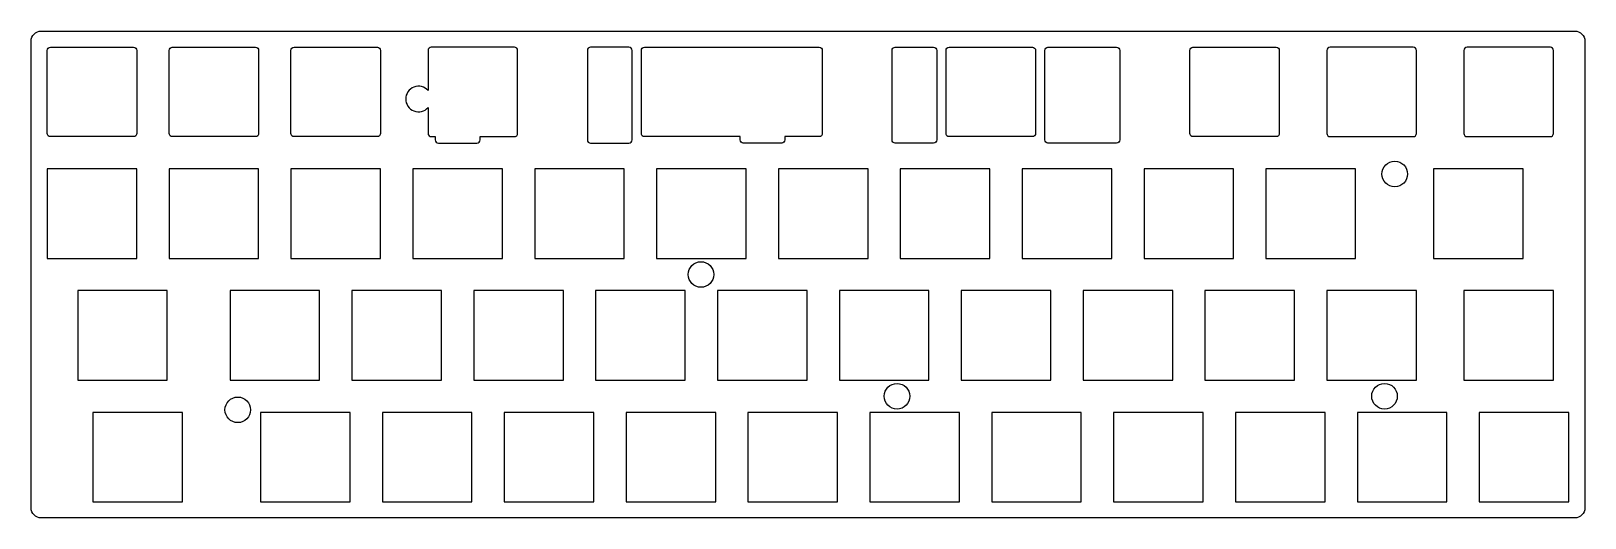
# Model space of a CAD drawing. Header units: millimetres. Extents: x -275 to -32, y 32 to 108.
import ezdxf

# ---------------------------------------------------------------- set-up
doc = ezdxf.new("R2010")
doc.units = ezdxf.units.MM
doc.layers.get('0').update_dxf_attribs({"linetype": 'CONTINUOUS'})

msp = doc.modelspace()

# ---------------------------------------------------------------- linework, layer by layer
for points in [[(-273.05, 107.95), (-33.3375, 107.95, -0.4142135624), (-31.75, 106.3625), (-31.75, 33.3375, -0.4142135624), (-33.3375, 31.75), (-273.05, 31.75, -0.4142135624), (-274.6375, 33.3375), (-274.6375, 106.3625, -0.4142135624)], [(-271.6125, 91.425, -0.4142135624), (-272.1125, 91.925), (-272.1125, 104.924999, -0.4142135624), (-271.6125, 105.424999), (-258.6125, 105.424999, -0.4142135624), (-258.1125, 104.924999), (-258.1125, 91.925, -0.4142135624), (-258.6125, 91.425)], [(-253.0625, 104.924999, -0.4142135624), (-252.5625, 105.424999), (-239.5625, 105.424999, -0.4142135624), (-239.0625, 104.924999), (-239.0625, 91.925, -0.4142135624), (-239.5625, 91.425), (-252.5625, 91.425, -0.4142135624), (-253.0625, 91.925)], [(-220.0125, 91.925, -0.4142135624), (-220.5125, 91.425), (-233.5125, 91.425, -0.4142135624), (-234.0125, 91.925), (-234.0125, 104.924999, -0.4142135624), (-233.5125, 105.424999), (-220.5125, 105.424999, -0.4142135624), (-220.0125, 104.924999)], [(-212.58125, 104.924999), (-212.58125, 98.638929, 2.6270200928), (-212.58125, 95.979071), (-212.58125, 91.925, 0.4142135624), (-212.08125, 91.425), (-211.45625, 91.425), (-211.45625, 90.925, 0.4142135624), (-210.95625, 90.425), (-204.95625, 90.425, 0.4142135624), (-204.45625, 90.925), (-204.45625, 91.425), (-199.08125, 91.425, 0.4142135624), (-198.58125, 91.925), (-198.58125, 104.924999, 0.4142135624), (-199.08125, 105.424999), (-204.95625, 105.424999), (-210.95625, 105.424999), (-212.08125, 105.424999, 0.4142135624)], [(-187.68175, 104.924999), (-187.68175, 90.925, 0.4142135624), (-187.18175, 90.425), (-181.18175, 90.425, 0.4142135624), (-180.68175, 90.925), (-180.68175, 104.924999, 0.4142135624), (-181.18175, 105.424999), (-187.18175, 105.424999, 0.4142135624)], [(-179.24375, 104.924999, -0.4142135624), (-178.74375, 105.424999), (-165.74375, 105.424999), (-164.45625, 105.424999), (-163.305749, 105.424999), (-157.30575, 105.424999), (-151.45625, 105.424999, -0.4142135624), (-150.95625, 104.924999), (-150.95625, 91.925, -0.4142135624), (-151.45625, 91.425), (-156.80575, 91.425), (-156.80575, 90.925, -0.4142135624), (-157.30575, 90.425), (-163.305749, 90.425, -0.4142135624), (-163.805749, 90.925), (-163.805749, 91.425), (-164.45625, 91.425), (-165.74375, 91.425), (-178.74375, 91.425, -0.4142135624), (-179.24375, 91.925)], [(-139.55675, 90.425, -0.4142135624), (-140.05675, 90.925), (-140.05675, 104.924999, -0.4142135624), (-139.55675, 105.424999), (-133.55675, 105.424999, -0.4142135624), (-133.05675, 104.924999), (-133.05675, 90.925, -0.4142135624), (-133.55675, 90.425)], [(-117.61875, 91.925, -0.4142135624), (-118.11875, 91.425), (-131.11875, 91.425, -0.4142135624), (-131.61875, 91.925), (-131.61875, 104.924999, -0.4142135624), (-131.11875, 105.424999), (-118.11875, 105.424999, -0.4142135624), (-117.61875, 104.924999)], [(-116.18075, 104.924999, -0.4142135624), (-115.68075, 105.424999), (-110.95625, 105.424999), (-109.68075, 105.424999), (-104.95625, 105.424999, -0.4142135624), (-104.45625, 104.924999), (-104.45625, 90.925, -0.4142135624), (-104.95625, 90.425), (-109.68075, 90.425), (-110.95625, 90.425), (-115.68075, 90.425, -0.4142135624), (-116.18075, 90.925)], [(-79.51875, 91.925, -0.4142135624), (-80.01875, 91.425), (-93.01875, 91.425, -0.4142135624), (-93.51875, 91.925), (-93.51875, 104.924999, -0.4142135624), (-93.01875, 105.424999), (-80.01875, 105.424999, -0.4142135624), (-79.51875, 104.924999)], [(-71.5875, 91.425), (-58.5875, 91.425, 0.4142135624), (-58.0875, 91.925), (-58.0875, 104.924999, 0.4142135624), (-58.5875, 105.424999), (-71.5875, 105.424999, 0.4142135624), (-72.0875, 104.924999), (-72.0875, 91.925, 0.4142135624)], [(-50.65625, 104.924999), (-50.65625, 91.925, 0.4142135624), (-50.15625, 91.425), (-37.15625, 91.425, 0.4142135624), (-36.65625, 91.925), (-36.65625, 104.924999, 0.4142135624), (-37.15625, 105.424999), (-50.15625, 105.424999, 0.4142135624)]]:
    msp.add_lwpolyline(points, format="xyb", close=True)
for points in [[(-258.1125, 72.375), (-258.1125, 86.375), (-272.1125, 86.375), (-272.1125, 72.375)], [(-239.0625, 86.375), (-253.0625, 86.375), (-253.0625, 72.375), (-239.0625, 72.375)], [(-234.0125, 86.375), (-234.0125, 72.375), (-220.0125, 72.375), (-220.0125, 86.375)], [(-214.9625, 72.375), (-200.9625, 72.375), (-200.9625, 86.375), (-214.9625, 86.375)], [(-181.9125, 72.375), (-181.9125, 86.375), (-195.9125, 86.375), (-195.9125, 72.375)], [(-162.8625, 72.375), (-162.8625, 86.375), (-176.8625, 86.375), (-176.8625, 72.375)], [(-143.8125, 72.375), (-143.8125, 86.375), (-157.8125, 86.375), (-157.8125, 72.375)], [(-124.7625, 72.375), (-124.7625, 86.375), (-138.7625, 86.375), (-138.7625, 72.375)], [(-105.7125, 72.375), (-105.7125, 86.375), (-119.7125, 86.375), (-119.7125, 72.375)], [(-86.6625, 72.375), (-86.6625, 86.375), (-100.6625, 86.375), (-100.6625, 72.375)], [(-81.6125, 72.375), (-67.6125, 72.375), (-67.6125, 86.375), (-81.6125, 86.375)], [(-55.41875, 86.375), (-55.41875, 72.375), (-41.41875, 72.375), (-41.41875, 86.375)], [(-267.35, 67.325), (-267.35, 53.325), (-253.35, 53.325), (-253.35, 67.325)], [(-229.5375, 53.325), (-229.5375, 67.325), (-243.5375, 67.325), (-243.5375, 53.325)], [(-210.4875, 53.325), (-210.4875, 67.325), (-224.4875, 67.325), (-224.4875, 53.325)], [(-191.4375, 67.325), (-205.4375, 67.325), (-205.4375, 53.325), (-191.4375, 53.325)], [(-172.3875, 67.325), (-186.3875, 67.325), (-186.3875, 53.325), (-172.3875, 53.325)], [(-167.3375, 53.325), (-153.3375, 53.325), (-153.3375, 67.325), (-167.3375, 67.325)], [(-148.2875, 67.325), (-148.2875, 53.325), (-134.2875, 53.325), (-134.2875, 67.325)], [(-115.2375, 67.325), (-129.2375, 67.325), (-129.2375, 53.325), (-115.2375, 53.325)], [(-96.1875, 53.325), (-96.1875, 67.325), (-110.1875, 67.325), (-110.1875, 53.325)], [(-77.1375, 67.325), (-91.1375, 67.325), (-91.1375, 53.325), (-77.1375, 53.325)], [(-58.0875, 53.325), (-58.0875, 67.325), (-72.0875, 67.325), (-72.0875, 53.325)], [(-36.65625, 67.325), (-50.65625, 67.325), (-50.65625, 53.325), (-36.65625, 53.325)], [(-264.96875, 34.275), (-250.96875, 34.275), (-250.96875, 48.275), (-264.96875, 48.275)], [(-224.775, 34.275), (-224.775, 48.275), (-238.775, 48.275), (-238.775, 34.275)], [(-205.725, 34.275), (-205.725, 48.275), (-219.725, 48.275), (-219.725, 34.275)], [(-186.675, 34.275), (-186.675, 48.275), (-200.675, 48.275), (-200.675, 34.275)], [(-167.625, 48.275), (-181.625, 48.275), (-181.625, 34.275), (-167.625, 34.275)], [(-162.575, 48.275), (-162.575, 34.275), (-148.575, 34.275), (-148.575, 48.275)], [(-143.525, 34.275), (-129.525, 34.275), (-129.525, 48.275), (-143.525, 48.275)], [(-110.475, 34.275), (-110.475, 48.275), (-124.475, 48.275), (-124.475, 34.275)], [(-105.425, 48.275), (-105.425, 34.275), (-91.425, 34.275), (-91.425, 48.275)], [(-72.375, 48.275), (-86.375, 48.275), (-86.375, 34.275), (-72.375, 34.275)], [(-67.325, 48.275), (-67.325, 34.275), (-53.325, 34.275), (-53.325, 48.275)], [(-48.275, 34.275), (-34.275, 34.275), (-34.275, 48.275), (-48.275, 48.275)]]:
    msp.add_lwpolyline(points, close=True)
for centre in [(-61.475, 85.574), (-169.925, 69.85), (-139.275, 50.8), (-63.075, 50.8), (-242.325, 48.674)]:
    msp.add_circle(centre, 2)

doc.saveas('drawing.dxf')
